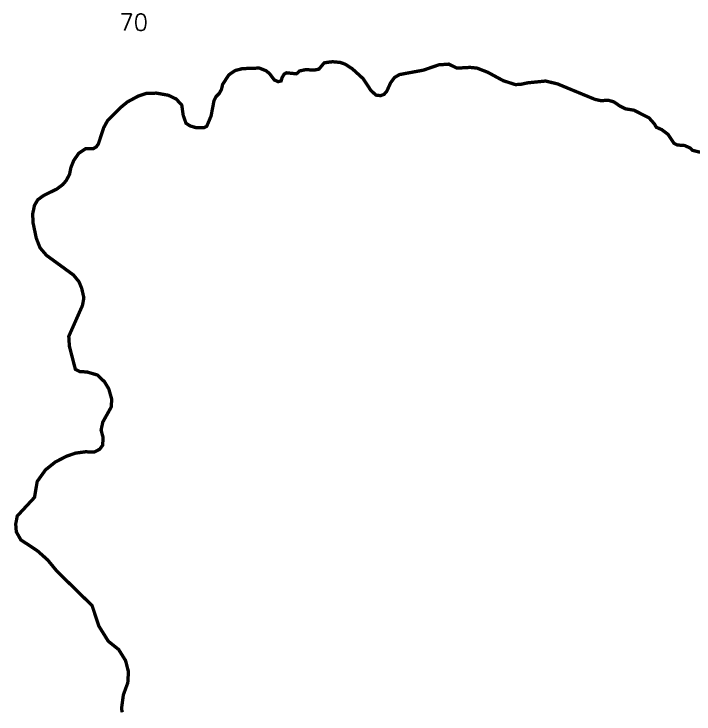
# Model space of a CAD drawing. Header units: metres. Extents: x 281721 to 285807, y 2019455 to 2023086.
# Drawn here: x 281721 to 283764, y 2020981 to 2023086 of the extents above; entities that cross this region are included whole.
import ezdxf

# ---------------------------------------------------------------- set-up
doc = ezdxf.new("R2010")
doc.units = ezdxf.units.M
doc.header["$MEASUREMENT"] = 0
doc.layers.add('UNPROTECTED', color=10, linetype='Continuous')
doc.styles.get("Standard").update_dxf_attribs({"font": 'simplex.shx'})

msp = doc.modelspace()

# ---------------------------------------------------------------- linework, layer by layer
at = {"layer": 'UNPROTECTED', "const_width": 10, "flags": 128}
msp.add_lwpolyline([(283782.3, 2022669.9), (283759.5, 2022675.7), (283752.2, 2022682.8), (283735.5, 2022690.2), (283713.9, 2022691.7), (283703.7, 2022696.6), (283685.8, 2022723.8), (283666.7, 2022738), (283650.6, 2022745.1), (283644.9, 2022755), (283628.8, 2022773.2), (283583.5, 2022796.3), (283557.8, 2022800.5), (283541.5, 2022808.7), (283522.4, 2022821.7), (283506.8, 2022826), (283483.3, 2022825.1), (283466.6, 2022828.8), (283425, 2022845.9), (283387, 2022861.6), (283354.3, 2022875.2), (283318, 2022884), (283293.3, 2022881.5), (283264.1, 2022878.6), (283242.5, 2022873.9), (283226.9, 2022873.4), (283190.9, 2022884.9), (283144.1, 2022910.3), (283112.1, 2022922.8), (283091.1, 2022925), (283060.8, 2022923.3), (283051.5, 2022922.8), (283035.3, 2022930.7), (283026.9, 2022934.8), (283012.6, 2022933.8), (282997.1, 2022932.7), (282966, 2022922), (282950.8, 2022916.7), (282925.3, 2022912), (282903.4, 2022908), (282879, 2022903.4), (282864.1, 2022894.7), (282852.2, 2022878.6), (282847.6, 2022868.4), (282840.2, 2022852.4), (282832.4, 2022843.8), (282821.9, 2022840.1), (282807.9, 2022841.7), (282792.4, 2022856.7), (282769.2, 2022891.6), (282737.2, 2022920.8), (282715.5, 2022934.8), (282700.3, 2022940), (282678.3, 2022942), (282662, 2022940.2), (282652.6, 2022938.5), (282642.3, 2022926.3), (282636.8, 2022919.7), (282622.6, 2022916.8), (282596.9, 2022918.3), (282578.9, 2022914.3), (282569.4, 2022905.7), (282553.8, 2022907.3), (282539.4, 2022908.7), (282532.6, 2022905), (282526.3, 2022894.7), (282523.4, 2022884.4), (282514.2, 2022882.1), (282502.5, 2022887.5), (282488.2, 2022906.7), (282477.9, 2022915), (282457.5, 2022923), (282432, 2022922.1), (282407.1, 2022921.3), (282385.6, 2022915.8), (282366.4, 2022902.7), (282353.8, 2022883.5), (282347.5, 2022873.9), (282344, 2022858.6), (282337.4, 2022846.8), (282327.7, 2022837.1), (282321.7, 2022825.3), (282316.2, 2022796.7), (282312.8, 2022778.8), (282304.5, 2022759.2), (282299.6, 2022747.7), (282290.4, 2022743.4), (282269.4, 2022743.4), (282250.3, 2022748.9), (282237.6, 2022756.9), (282229.1, 2022780.9), (282224.8, 2022811.6), (282208.1, 2022829.9), (282184.4, 2022841.3), (282148.8, 2022847.6), (282119, 2022847.1), (282093.5, 2022838.5), (282061.7, 2022821.3), (282043.1, 2022806.1), (282002.1, 2022765.6), (281990, 2022743.3), (281980, 2022712.7), (281974.2, 2022694.9), (281967.7, 2022686), (281959.6, 2022681.1), (281936.4, 2022680.8), (281915.2, 2022666.8), (281900.3, 2022645.3), (281891.4, 2022623), (281887.7, 2022603.8), (281877.7, 2022585.1), (281867.4, 2022572.8), (281849.3, 2022559.3), (281810, 2022540.1), (281792, 2022527), (281782.2, 2022510.1), (281776.8, 2022484.3), (281778, 2022457.5), (281787.7, 2022411.3), (281799.1, 2022382.4), (281818.3, 2022360), (281862.3, 2022328), (281899.4, 2022300.9), (281915.9, 2022280.8), (281924.2, 2022260.7), (281930.6, 2022232.3), (281930.6, 2022232.3), (281926.5, 2022209.7), (281917.8, 2022190), (281906.8, 2022165.1), (281896, 2022140.7), (281885.3, 2022116.5), (281887.1, 2022086.8), (281897.2, 2022047.9), (281905.1, 2022017.4), (281918.2, 2022010.8), (281940.2, 2022009.4), (281971.4, 2022000.3), (281992.5, 2021980.1), (282005.4, 2021958.9), (282014.1, 2021928.2), (282013.1, 2021904.8), (282006.3, 2021892.5), (281997.1, 2021876), (281987.4, 2021858.6), (281982.4, 2021834.8), (281988.4, 2021812.4), (281987, 2021789), (281977.9, 2021777.1), (281961.8, 2021768.7), (281935.6, 2021769.6), (281905.4, 2021765.5), (281878.8, 2021756.3), (281844.9, 2021738.9), (281815.1, 2021715), (281790.4, 2021680.2), (281785.3, 2021650), (281782.4, 2021632.6), (281763.8, 2021612.5), (281743.9, 2021591), (281730.6, 2021576.6), (281725.8, 2021552.4), (281727.6, 2021529), (281741.3, 2021504.7), (281771.1, 2021485.1), (281791.3, 2021471.7), (281822, 2021444.3), (281849, 2021411.4), (281912.3, 2021349.3), (281955.4, 2021307.2), (281964.1, 2021280.6), (281975.7, 2021245.5), (282004, 2021200.1), (282035.2, 2021175.1), (282055.8, 2021142.2), (282064.5, 2021108.7), (282062.6, 2021075.3), (282049.3, 2021039), (282043.8, 2020997.8), (282046, 2020986.4)], dxfattribs=at)

# ---------------------------------------------------------------- texts
at = {"insert": (282037.5, 2023085.5), "char_height": 50, "attachment_point": 1}
msp.add_mtext_dynamic_manual_height_columns('70', width=70.183, gutter_width=1, heights=[0], dxfattribs=at)

doc.saveas('drawing.dxf')
